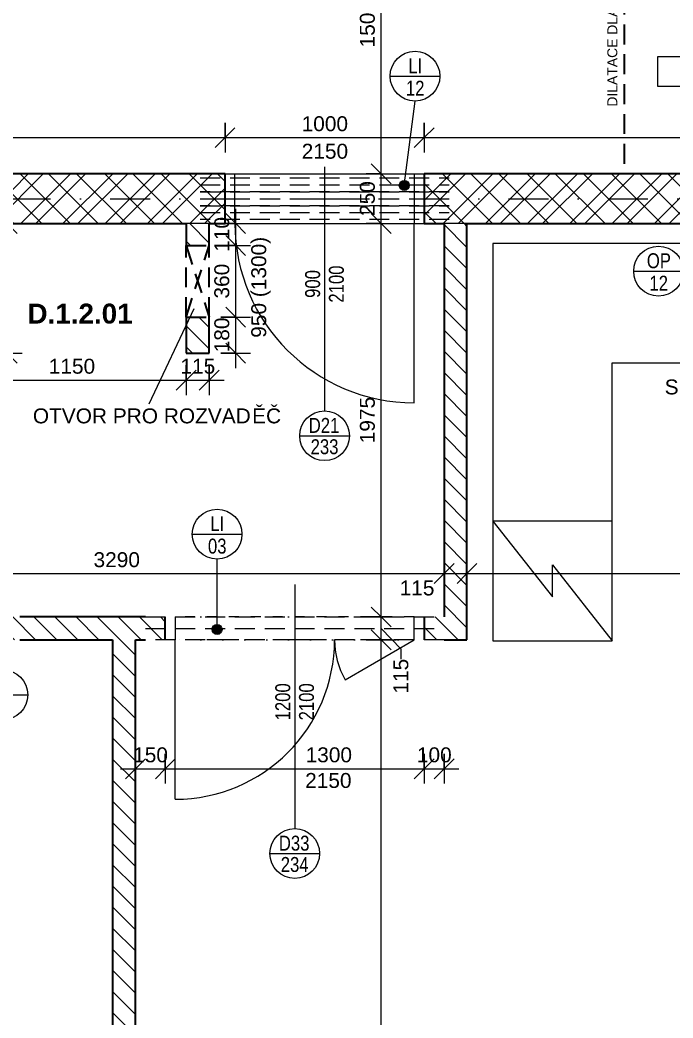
# Model space of a CAD drawing. Header units: millimetres. Extents: x -7705 to 38927, y -2985 to 72287.
# Drawn here: x 3443 to 6723, y 59916 to 64927 of the extents above; entities that cross this region are included whole.
import ezdxf

# ---------------------------------------------------------------- set-up
doc = ezdxf.new("R2010")
doc.units = ezdxf.units.MM
for name, pattern in [('HA_Dash_3mm-S1mm', [150, 100, -50]), ('HA_DashDot_10mm-S3mm', [500, 200, -150, 0, -150]), ('HA_DashDot_2_2mm-S0_6mm', [110, 50, -30, 0, -30])]:
    doc.linetypes.add(name, pattern=pattern)
for name, color, linetype, lineweight in [('A-____-____-DIMS', 9, 'Continuous', 5), ('A-____-____-DIMS-50', 9, 'Continuous', 5), ('A-____-____-IDEN', 9, 'Continuous', 9), ('A-____-NOTE-TEXT', 9, 'Continuous', 9), ('A-AREA-____-IDEN', 9, 'Continuous', 9), ('A-DETL-____-HDLN', 9, 'HA_Dash_3mm-S1mm', 25), ('A-DOOR-____-IDEN', 9, 'Continuous', 9), ('A-DOOR-____-MCUT', 9, 'HA_DashDot_2_2mm-S0_6mm', 9), ('A-DOOR-____-OTLN', 9, 'Continuous', 9), ('A-DOOR-FRAM-MCUT', 9, 'Continuous', 9), ('A-GENM-____-HDLN', 9, 'HA_Dash_3mm-S1mm', 9), ('A-GENM-____-IDEN', 9, 'Continuous', 9), ('A-GENM-____-MCUT', 9, 'Continuous', 25), ('A-GENM-____-OTLN', 9, 'Continuous', 9), ('A-WALL-____-MCUT', 9, 'Continuous', 25), ('A-WALL-____-PATT', 9, 'Continuous', 25), ('G-____-____-TEXT', 9, 'Continuous', 5), ('I-WALL-____-MCUT', 9, 'Continuous', 25), ('Q-CASE-____-OTLN', 9, 'Continuous', 9), ('Q-SPCQ-____-OTLN', 9, 'Continuous', 9), ('S-GRID-____-OTLN', 9, 'Continuous', 5)]:
    doc.layers.add(name, color=color, linetype=linetype, lineweight=lineweight)
doc.styles.add('Arial_1', font='arial.ttf', dxfattribs={"height": 75})
doc.styles.add('Arial_2', font='arial.ttf', dxfattribs={"width": 0.8, "height": 75})
doc.styles.add('Arial_3', font='arial.ttf', dxfattribs={"height": 50})
doc.styles.add('Arial_B', font='arialbd.ttf', dxfattribs={"height": 100})
doc.dimstyles.new('Inner_Dimensions', dxfattribs={"dimscale": 304.8, "dimtxt": 76.519455, "dimasz": 0.328084, "dimexe": 0.246063, "dimexo": 0.0625, "dimgap": 0.032808, "dimtad": 1, "dimdec": 0, "dimzin": 0, "dimdsep": 46, "dimtxsty": 'Arial_1', "dimblk1": 'OBLIQUE', "dimblk2": 'OBLIQUE', "dimsah": 1, "dimcen": 0.09, "dimdle": 0.246063, "dimazin": 0, "dimtfac": 1, "dimtdec": 4, "dimtix": 1, "dimtmove": 0, "dimatfit": 3, "dimfxl": 0.246063, "dimfxlon": 1, "dimtvp": 1, "dimtolj": 1, "dimtzin": 0, "dimlwd": 9, "dimlwe": 9, "dimarcsym": 2})
doc.dimstyles.new('Inner_Dimensions_1', dxfattribs={"dimscale": 304.8, "dimtxt": 76.519455, "dimasz": 0.328084, "dimexe": 0.246063, "dimexo": 0.0625, "dimgap": 0.032808, "dimtad": 1, "dimdec": 0, "dimzin": 0, "dimdsep": 46, "dimtxsty": 'Arial_1', "dimblk1": 'OBLIQUE', "dimblk2": 'OBLIQUE', "dimsah": 1, "dimcen": 0.09, "dimdle": 0.246063, "dimazin": 0, "dimtfac": 1, "dimtdec": 4, "dimtix": 1, "dimtmove": 2, "dimatfit": 3, "dimfxl": 0.246063, "dimfxlon": 1, "dimtvp": 1, "dimtolj": 1, "dimtzin": 0, "dimlwd": 9, "dimlwe": 9, "dimarcsym": 2})
doc.dimstyles.new('Inner_Dimensions_2', dxfattribs={"dimscale": 304.8, "dimtxt": 76.519455, "dimasz": 0.328084, "dimexe": 0.246063, "dimexo": 0.0625, "dimgap": 0.032808, "dimtad": 1, "dimdec": 0, "dimzin": 0, "dimdsep": 46, "dimtxsty": 'Arial_1', "dimblk1": 'OBLIQUE', "dimblk2": 'OBLIQUE', "dimsah": 1, "dimcen": 0.09, "dimdle": 0.246063, "dimazin": 0, "dimtfac": 1, "dimtdec": 4, "dimtix": 1, "dimtmove": 1, "dimatfit": 3, "dimfxl": 0.246063, "dimfxlon": 1, "dimtvp": 1, "dimtolj": 1, "dimtzin": 0, "dimlwd": 9, "dimlwe": 9, "dimarcsym": 2})
pattern_1 = [(135, (0, 0), (-53.03301, -53.03301), [])]

# ---------------------------------------------------------------- blocks, each defined once
blk = doc.blocks.new('HA_DR_Single_Swing_Solid - In_BJ_900x2100_Vstup-2000314-DPS_1NP-D')
at = {"layer": 'A-DOOR-____-MCUT'}
for p, q in [((-450, 125), (450, 125)), ((-450, -125), (450, -125))]:
    blk.add_line(p, q, dxfattribs=at)
at = {"layer": 'A-DOOR-____-OTLN'}
for p, q in [((-500, 125), (500, 125)), ((-500, -125), (500, -125))]:
    blk.add_line(p, q, dxfattribs=at)
at = {"layer": 'A-DOOR-____-OTLN', "lineweight": 5}
blk.add_line((450, -1025), (450, -125), dxfattribs=at)
blk.add_arc((450, -125), 900, 180, 270, dxfattribs=at)
at = {"layer": 'A-DOOR-FRAM-MCUT'}
for p, q in [((-450, -125), (-450, 125)), ((450, 125), (450, -125))]:
    blk.add_line(p, q, dxfattribs=at)
blk = doc.blocks.new('HA_DR_Double_Swing_Solid - In_BJ_1200x2100_800-1652965-DPS_1NP-D')
at = {"layer": 'A-DOOR-____-MCUT'}
for p, q in [((-600, 57.5), (600, 57.5)), ((-600, -57.5), (600, -57.5))]:
    blk.add_line(p, q, dxfattribs=at)
at = {"layer": 'A-DOOR-____-OTLN', "lineweight": 5}
for p, q in [((600, 857.5), (600, 57.5)), ((-253.6, 257.5), (-599.9, 57.5))]:
    blk.add_line(p, q, dxfattribs=at)
for centre, radius, start, end in [((600, 57.5), 800, 90, 180), ((-600, 57.5), 400, 360, 30)]:
    blk.add_arc(centre, radius, start, end, dxfattribs=at)
at = {"layer": 'A-DOOR-FRAM-MCUT'}
for p, q in [((-600, 57.5), (-600, -57.5)), ((600, -57.5), (600, 57.5))]:
    blk.add_line(p, q, dxfattribs=at)
blk = doc.blocks.new('Lednice_Mraznička_ADNS - Lednice 600x600x1800-1417147-DPS_1NP-D')
at = {"layer": 'Q-SPCQ-____-OTLN'}
for p, q in [((300, 300), (-300, 300)), ((-300, 300), (-300, -300)), ((300, 300), (-80, 0)), ((300, -300), (300, 300)), ((80, 0), (-300, -300)), ((-80, 0), (80, 0)), ((-300, -300), (300, -300))]:
    blk.add_line(p, q, dxfattribs=at)
blk = doc.blocks.new('Casework 13 - Casework 6-1460787-DPS_1NP-D')
at = {"layer": 'Q-CASE-____-OTLN'}
for p, q in [((5819, 66021.7), (5819, 64626.9)), ((6808.9, 66021.7), (5819, 66021.7)), ((7524, 65537.7), (7524, 66021.7)), ((7524, 65536), (7524, 65536.9)), ((6419, 64626.9), (6419, 65421.7)), ((6419, 65421.7), (7408.9, 65421.7)), ((7408.9, 65421), (7408.9, 64724.9)), ((8008.9, 64724.6), (8008.9, 65421)), ((8008.9, 64026.7), (8008.9, 64640.6)), ((7408.9, 64124.9), (7408.9, 64026.7)), ((5819, 64026.7), (6419, 64026.7)), ((7408.9, 64026.7), (8008.9, 64026.7))]:
    blk.add_line(p, q, dxfattribs=at)
blk = doc.blocks.new('TB_Porotherm KP7_1250mm - TB_Porotherm KP7_1250mm-1834965-DPS_1NP-D')
at = {"layer": 'A-GENM-____-HDLN'}
for p, q in [((-625, 35), (625, 35)), ((-625, 0), (625, 0)), ((625, -35), (-625, -35))]:
    blk.add_line(p, q, dxfattribs=at)
blk = doc.blocks.new('TB_Porotherm KP11_5_1500mm - TB_Porotherm KP11_5_1500mm-1841486-DPS_1NP-D')
at = {"layer": 'A-GENM-____-HDLN'}
for p, q in [((-750, 57.5), (750, 57.5)), ((-750, 0), (750, 0)), ((750, -57.5), (-750, -57.5))]:
    blk.add_line(p, q, dxfattribs=at)
blk = doc.blocks.new('HA_GM_Opening_Rectangle_WallBased - Default-1930727-DPS_1NP-D')
at = {"layer": 'A-GENM-____-MCUT', "linetype": 'HA_Dash_3mm-S1mm'}
for p, q in [((305, 57.5), (-55, -57.5)), ((-55, 57.5), (305, -57.5)), ((-55, 57.5), (-55, -57.5)), ((-55, 57.5), (305, 57.5)), ((305, 57.5), (305, -57.5)), ((-55, -57.5), (305, -57.5))]:
    blk.add_line(p, q, dxfattribs=at)
blk = doc.blocks.new('DIMBLOCK18-DPS_1NP-D')
at = {"layer": 'A-____-____-DIMS-50', "lineweight": 9}
for p, q in [((2283.2, 62222.7), (2283.2, 62072.7)), ((2283.2, 62147.7), (2283.2, 62222.7)), ((2283.2, 62147.7), (2333.2, 62197.7)), ((5573.2, 62222.7), (5573.2, 62072.7)), ((5573.2, 62147.7), (5573.2, 62222.7)), ((5573.2, 62147.7), (5623.2, 62197.7)), ((2283.2, 62147.7), (2233.2, 62097.7)), ((2283.2, 62147.7), (5573.2, 62147.7)), ((5573.2, 62147.7), (5523.2, 62097.7))]:
    blk.add_line(p, q, dxfattribs=at)
at = {"layer": 'A-____-____-DIMS-50', "color": 0, "lineweight": 9, "insert": (3812.8, 62255.1), "char_height": 75, "width": 276.883, "attachment_point": 1, "line_spacing_factor": 0.941778, "style": 'Arial_1'}
blk.add_mtext('3290', dxfattribs=at)
blk = doc.blocks.new('_Oblique')
at = {"color": 0, "linetype": 'ByBlock', "lineweight": -2}
blk.add_line((-0.5, -0.5), (0.5, 0.5), dxfattribs=at)
blk = doc.blocks.new('DIMBLOCK19-DPS_1NP-D')
at = {"layer": 'A-____-____-DIMS-50', "lineweight": 9}
for p, q in [((5573.2, 62222.7), (5573.2, 62072.7)), ((5573.2, 62147.7), (5573.2, 62222.7)), ((5573.2, 62147.7), (5623.2, 62197.7)), ((5688.2, 62222.7), (5688.2, 62072.7)), ((5688.2, 62147.7), (5688.2, 62222.7)), ((5688.2, 62147.7), (5738.2, 62197.7)), ((5573.2, 62147.7), (5523.2, 62097.7)), ((5573.2, 62147.7), (5688.2, 62147.7)), ((5688.2, 62147.7), (5638.2, 62097.7))]:
    blk.add_line(p, q, dxfattribs=at)
at = {"layer": 'A-____-____-DIMS-50', "color": 0, "lineweight": 9, "insert": (5350.1, 62113.1), "char_height": 75, "width": 207.662, "attachment_point": 1, "line_spacing_factor": 0.941778, "style": 'Arial_1'}
blk.add_mtext('115', dxfattribs=at)
blk = doc.blocks.new('DIMBLOCK20-DPS_1NP-D')
at = {"layer": 'A-____-____-DIMS-50', "lineweight": 9}
for p, q in [((5688.2, 62222.7), (5688.2, 62072.7)), ((5688.2, 62147.7), (5688.2, 62222.7)), ((5688.2, 62147.7), (5738.2, 62197.7)), ((8123.2, 62222.7), (8123.2, 62072.7)), ((8123.2, 62147.7), (8123.2, 62222.7)), ((8123.2, 62147.7), (8173.2, 62197.7)), ((5688.2, 62147.7), (5638.2, 62097.7)), ((5688.2, 62147.7), (8123.2, 62147.7)), ((8123.2, 62147.7), (8073.2, 62097.7))]:
    blk.add_line(p, q, dxfattribs=at)
at = {"layer": 'A-____-____-DIMS-50', "color": 0, "lineweight": 9, "insert": (6790.3, 62255.1), "char_height": 75, "width": 276.883, "attachment_point": 1, "line_spacing_factor": 0.941778, "style": 'Arial_1'}
blk.add_mtext('2435', dxfattribs=at)
blk = doc.blocks.new('DIMBLOCK48-DPS_1NP-D')
at = {"layer": 'A-____-____-DIMS-50', "lineweight": 9}
for p, q in [((5257.6, 61814.9), (5207.6, 61864.9)), ((5182.6, 61814.9), (5332.6, 61814.9)), ((5257.6, 61814.9), (5182.6, 61814.9)), ((5257.6, 57204.9), (5257.6, 61814.9)), ((5257.6, 61814.9), (5307.6, 61764.9)), ((5257.6, 57279.9), (5207.6, 57329.9)), ((5182.6, 57279.9), (5332.6, 57279.9)), ((5257.6, 57279.9), (5182.6, 57279.9)), ((5257.6, 57279.9), (5307.6, 57229.9))]:
    blk.add_line(p, q, dxfattribs=at)
at = {"layer": 'A-____-____-DIMS-50', "color": 0, "lineweight": 9, "insert": (5150.2, 59432), "char_height": 75, "width": 276.883, "attachment_point": 1, "rotation": 90, "line_spacing_factor": 0.941778, "style": 'Arial_1'}
blk.add_mtext('4535', dxfattribs=at)
blk = doc.blocks.new('DIMBLOCK49-DPS_1NP-D')
at = {"layer": 'A-____-____-DIMS-50', "lineweight": 9}
for p, q in [((5257.6, 61929.9), (5207.6, 61979.9)), ((5182.6, 61929.9), (5332.6, 61929.9)), ((5257.6, 61929.9), (5182.6, 61929.9)), ((5257.6, 61814.9), (5257.6, 61929.9)), ((5257.6, 61929.9), (5307.6, 61879.9)), ((5257.6, 61814.9), (5207.6, 61864.9)), ((5357, 61768), (5257.6, 61872.4)), ((5182.6, 61814.9), (5332.6, 61814.9)), ((5257.6, 61814.9), (5182.6, 61814.9)), ((5257.6, 61814.9), (5307.6, 61764.9)), ((5357, 61718), (5357, 61768))]:
    blk.add_line(p, q, dxfattribs=at)
at = {"layer": 'A-____-____-DIMS-50', "color": 0, "lineweight": 9, "insert": (5318.5, 61545), "char_height": 75, "width": 207.662, "attachment_point": 1, "rotation": 90, "line_spacing_factor": 0.941778, "style": 'Arial_1'}
blk.add_mtext('115', dxfattribs=at)
blk = doc.blocks.new('DIMBLOCK50-DPS_1NP-D')
at = {"layer": 'A-____-____-DIMS-50', "lineweight": 9}
for p, q in [((5257.6, 63904.9), (5207.6, 63954.9)), ((5182.6, 63904.9), (5332.6, 63904.9)), ((5257.6, 63904.9), (5182.6, 63904.9)), ((5257.6, 61929.9), (5257.6, 63904.9)), ((5257.6, 63904.9), (5307.6, 63854.9)), ((5257.6, 61929.9), (5207.6, 61979.9)), ((5182.6, 61929.9), (5332.6, 61929.9)), ((5257.6, 61929.9), (5182.6, 61929.9)), ((5257.6, 61929.9), (5307.6, 61879.9))]:
    blk.add_line(p, q, dxfattribs=at)
at = {"layer": 'A-____-____-DIMS-50', "color": 0, "lineweight": 9, "insert": (5150.2, 62802), "char_height": 75, "width": 276.883, "attachment_point": 1, "rotation": 90, "line_spacing_factor": 0.941778, "style": 'Arial_1'}
blk.add_mtext('1975', dxfattribs=at)
blk = doc.blocks.new('DIMBLOCK51-DPS_1NP-D')
at = {"layer": 'A-____-____-DIMS-50', "lineweight": 9}
for p, q in [((5257.6, 64154.9), (5207.6, 64204.9)), ((5182.6, 64154.9), (5332.6, 64154.9)), ((5257.6, 64154.9), (5182.6, 64154.9)), ((5257.6, 63904.9), (5257.6, 64154.9)), ((5257.6, 64154.9), (5307.6, 64104.9)), ((5257.6, 63904.9), (5207.6, 63954.9)), ((5182.6, 63904.9), (5332.6, 63904.9)), ((5257.6, 63904.9), (5182.6, 63904.9)), ((5257.6, 63904.9), (5307.6, 63854.9))]:
    blk.add_line(p, q, dxfattribs=at)
at = {"layer": 'A-____-____-DIMS-50', "color": 0, "lineweight": 9, "insert": (5150.2, 63943.4), "char_height": 75, "width": 207.662, "attachment_point": 1, "rotation": 90, "line_spacing_factor": 0.941778, "style": 'Arial_1'}
blk.add_mtext('250', dxfattribs=at)
blk = doc.blocks.new('DIMBLOCK52-DPS_1NP-D')
at = {"layer": 'A-____-____-DIMS-50', "lineweight": 9}
for p, q in [((5257.6, 65654.9), (5207.6, 65704.9)), ((5182.6, 65654.9), (5332.6, 65654.9)), ((5257.6, 65654.9), (5182.6, 65654.9)), ((5257.6, 64154.9), (5257.6, 65654.9)), ((5257.6, 65654.9), (5307.6, 65604.9)), ((5257.6, 64154.9), (5207.6, 64204.9)), ((5182.6, 64154.9), (5332.6, 64154.9)), ((5257.6, 64154.9), (5182.6, 64154.9)), ((5257.6, 64154.9), (5307.6, 64104.9))]:
    blk.add_line(p, q, dxfattribs=at)
at = {"layer": 'A-____-____-DIMS-50', "color": 0, "lineweight": 9, "insert": (5150.2, 64789.5), "char_height": 75, "width": 276.883, "attachment_point": 1, "rotation": 90, "line_spacing_factor": 0.941778, "style": 'Arial_1'}
blk.add_mtext('1500', dxfattribs=at)
blk = doc.blocks.new('HA_TAG_Door_TypeMark_wDimensions - Scale50_Right with Bouble-921060-DPS_1NP-D')
at = {"layer": 'A-DOOR-____-IDEN'}
for p, q in [((0, 5), (0, -19.5)), ((-2.5, -22), (2.5, -22))]:
    blk.add_line(p, q, dxfattribs=at)
blk.add_circle((0, -22), 2.5, dxfattribs=at)
blk = doc.blocks.new('DIMBLOCK180-DPS_1NP-D')
at = {"layer": 'A-____-____-DIMS-50', "lineweight": 9}
for p, q in [((1273.2, 64411.6), (1273.2, 64261.6)), ((1273.2, 64336.6), (1273.2, 64411.6)), ((4473.2, 64411.6), (4473.2, 64261.6)), ((4473.2, 64336.6), (4473.2, 64411.6)), ((1273.2, 64336.6), (1323.2, 64386.6)), ((4473.2, 64336.6), (4523.2, 64386.6)), ((1198.2, 64336.6), (4473.2, 64336.6)), ((1273.2, 64336.6), (1223.2, 64286.6)), ((4473.2, 64336.6), (4423.2, 64286.6))]:
    blk.add_line(p, q, dxfattribs=at)
at = {"layer": 'A-____-____-DIMS-50', "color": 0, "lineweight": 9, "insert": (2757.8, 64443.9), "char_height": 75, "width": 276.883, "attachment_point": 1, "line_spacing_factor": 0.941778, "style": 'Arial_1'}
blk.add_mtext('3200', dxfattribs=at)
blk = doc.blocks.new('DIMBLOCK181-DPS_1NP-D')
at = {"layer": 'A-____-____-DIMS-50', "lineweight": 9}
for p, q in [((4473.2, 64411.6), (4473.2, 64261.6)), ((4473.2, 64336.6), (4473.2, 64411.6)), ((5473.2, 64411.6), (5473.2, 64261.6)), ((5473.2, 64336.6), (5473.2, 64411.6)), ((4473.2, 64336.6), (4523.2, 64386.6)), ((5473.2, 64336.6), (5523.2, 64386.6)), ((4473.2, 64336.6), (4423.2, 64286.6)), ((4473.2, 64336.6), (5473.2, 64336.6)), ((5473.2, 64336.6), (5423.2, 64286.6))]:
    blk.add_line(p, q, dxfattribs=at)
at = {"layer": 'A-____-____-DIMS-50', "color": 0, "lineweight": 9, "insert": (4857.8, 64443.9), "char_height": 75, "width": 276.883, "attachment_point": 1, "line_spacing_factor": 0.941778, "style": 'Arial_1'}
blk.add_mtext('1000', dxfattribs=at)
blk = doc.blocks.new('DIMBLOCK182-DPS_1NP-D')
at = {"layer": 'A-____-____-DIMS-50', "lineweight": 9}
for p, q in [((5473.2, 64411.6), (5473.2, 64261.6)), ((5473.2, 64336.6), (5473.2, 64411.6)), ((11023.2, 64411.6), (11023.2, 64261.6)), ((11023.2, 64336.6), (11023.2, 64411.6)), ((5473.2, 64336.6), (5523.2, 64386.6)), ((11023.2, 64336.6), (11073.2, 64386.6)), ((5473.2, 64336.6), (5423.2, 64286.6)), ((5473.2, 64336.6), (11023.2, 64336.6)), ((11023.2, 64336.6), (10973.2, 64286.6))]:
    blk.add_line(p, q, dxfattribs=at)
at = {"layer": 'A-____-____-DIMS-50', "color": 0, "lineweight": 9, "insert": (8286.4, 64443.9), "char_height": 75, "width": 276.883, "attachment_point": 1, "line_spacing_factor": 0.941778, "style": 'Arial_1'}
blk.add_mtext('5550', dxfattribs=at)
blk = doc.blocks.new('DIMBLOCK199-DPS_1NP-D')
at = {"layer": 'A-____-____-DIMS-50', "lineweight": 9}
for p, q in [((3128.2, 63194.1), (3128.2, 63044.1)), ((3128.2, 63119.1), (3128.2, 63194.1)), ((4278.2, 63194.1), (4278.2, 63044.1)), ((4278.2, 63119.1), (4278.2, 63194.1)), ((3128.2, 63119.1), (3178.2, 63169.1)), ((4278.2, 63119.1), (4328.2, 63169.1)), ((3128.2, 63119.1), (3078.2, 63069.1)), ((3128.2, 63119.1), (4278.2, 63119.1)), ((4278.2, 63119.1), (4228.2, 63069.1))]:
    blk.add_line(p, q, dxfattribs=at)
at = {"layer": 'A-____-____-DIMS-50', "color": 0, "lineweight": 9, "insert": (3587.8, 63226.4), "char_height": 75, "width": 276.883, "attachment_point": 1, "line_spacing_factor": 0.941778, "style": 'Arial_1'}
blk.add_mtext('1150', dxfattribs=at)
blk = doc.blocks.new('DIMBLOCK200-DPS_1NP-D')
at = {"layer": 'A-____-____-DIMS-50', "lineweight": 9}
for p, q in [((4278.2, 63194.1), (4278.2, 63044.1)), ((4278.2, 63119.1), (4278.2, 63194.1)), ((4393.2, 63194.1), (4393.2, 63044.1)), ((4393.2, 63119.1), (4393.2, 63194.1)), ((4278.2, 63119.1), (4328.2, 63169.1)), ((4393.2, 63119.1), (4443.2, 63169.1)), ((4278.2, 63119.1), (4228.2, 63069.1)), ((4278.2, 63119.1), (4468.2, 63119.1)), ((4393.2, 63119.1), (4343.2, 63069.1))]:
    blk.add_line(p, q, dxfattribs=at)
at = {"layer": 'A-____-____-DIMS-50', "color": 0, "lineweight": 9, "insert": (4249.2, 63226.4), "char_height": 75, "width": 207.662, "attachment_point": 1, "line_spacing_factor": 0.941778, "style": 'Arial_1'}
blk.add_mtext('115', dxfattribs=at)
blk = doc.blocks.new('DIMBLOCK205-DPS_1NP-D')
at = {"layer": 'A-____-____-DIMS-50', "lineweight": 9}
for p, q in [((3379.2, 63904.9), (3329.2, 63954.9)), ((3379.2, 63179.9), (3379.2, 63979.9)), ((3304.2, 63904.9), (3454.2, 63904.9)), ((3379.2, 63904.9), (3304.2, 63904.9)), ((3379.2, 63904.9), (3429.2, 63854.9)), ((3379.2, 63254.9), (3329.2, 63304.9)), ((3304.2, 63254.9), (3454.2, 63254.9)), ((3379.2, 63254.9), (3304.2, 63254.9)), ((3379.2, 63254.9), (3429.2, 63204.9))]:
    blk.add_line(p, q, dxfattribs=at)
at = {"layer": 'A-____-____-DIMS-50', "color": 0, "lineweight": 9, "insert": (3271.8, 63493.4), "char_height": 75, "width": 207.662, "attachment_point": 1, "rotation": 90, "line_spacing_factor": 0.941778, "style": 'Arial_1'}
blk.add_mtext('650', dxfattribs=at)
blk = doc.blocks.new('HA_TAG_GM_Products - Generic-588599-DPS_1NP-D')
at = {"layer": 'A-GENM-____-IDEN'}
blk.add_line((-2.5, 0), (2.5, 0), dxfattribs=at)
blk.add_circle((0, 0), 2.5, dxfattribs=at)
blk = doc.blocks.new('DIMBLOCK211-DPS_1NP-D')
at = {"layer": 'A-____-____-DIMS-50', "lineweight": 9}
for p, q in [((4023.2, 61243), (4023.2, 61093)), ((4023.2, 61168), (4023.2, 61243)), ((4173.2, 61243), (4173.2, 61093)), ((4173.2, 61168), (4173.2, 61243)), ((4023.2, 61168), (4073.2, 61218)), ((4173.2, 61168), (4223.2, 61218)), ((3948.2, 61168), (4173.2, 61168)), ((4023.2, 61168), (3973.2, 61118)), ((4173.2, 61168), (4123.2, 61118))]:
    blk.add_line(p, q, dxfattribs=at)
at = {"layer": 'A-____-____-DIMS-50', "color": 0, "lineweight": 9, "insert": (4011.7, 61275.3), "char_height": 75, "width": 207.662, "attachment_point": 1, "line_spacing_factor": 0.941778, "style": 'Arial_1'}
blk.add_mtext('150', dxfattribs=at)
blk = doc.blocks.new('DIMBLOCK212-DPS_1NP-D')
at = {"layer": 'A-____-____-DIMS-50', "lineweight": 9}
for p, q in [((4173.2, 61243), (4173.2, 61093)), ((4173.2, 61168), (4173.2, 61243)), ((5473.2, 61243), (5473.2, 61093)), ((5473.2, 61168), (5473.2, 61243)), ((4173.2, 61168), (4223.2, 61218)), ((5473.2, 61168), (5523.2, 61218)), ((4173.2, 61168), (4123.2, 61118)), ((4173.2, 61168), (5473.2, 61168)), ((5473.2, 61168), (5423.2, 61118))]:
    blk.add_line(p, q, dxfattribs=at)
at = {"layer": 'A-____-____-DIMS-50', "color": 0, "lineweight": 9, "insert": (4877.8, 61275.3), "char_height": 75, "width": 276.883, "attachment_point": 1, "line_spacing_factor": 0.941778, "style": 'Arial_1'}
blk.add_mtext('1300', dxfattribs=at)
blk = doc.blocks.new('DIMBLOCK213-DPS_1NP-D')
at = {"layer": 'A-____-____-DIMS-50', "lineweight": 9}
for p, q in [((5473.2, 61243), (5473.2, 61093)), ((5473.2, 61168), (5473.2, 61243)), ((5573.2, 61243), (5573.2, 61093)), ((5573.2, 61168), (5573.2, 61243)), ((5473.2, 61168), (5523.2, 61218)), ((5573.2, 61168), (5623.2, 61218)), ((5473.2, 61168), (5423.2, 61118)), ((5473.2, 61168), (5648.2, 61168)), ((5573.2, 61168), (5523.2, 61118))]:
    blk.add_line(p, q, dxfattribs=at)
at = {"layer": 'A-____-____-DIMS-50', "color": 0, "lineweight": 9, "insert": (5436.7, 61275.3), "char_height": 75, "width": 207.662, "attachment_point": 1, "line_spacing_factor": 0.941778, "style": 'Arial_1'}
blk.add_mtext('100', dxfattribs=at)
blk = doc.blocks.new('HA_SYMB_Floorplan_ProjectElevation - Generic-765109-DPS_1NP-D')
at = {"layer": 'A-____-NOTE-TEXT'}
for p, q in [((-13.5, -1.5), (-13.5, 1.5)), ((-13.5, 1.5), (13.5, 1.5)), ((13.5, 1.5), (13.5, -1.5)), ((13.5, -1.5), (-13.5, -1.5))]:
    blk.add_line(p, q, dxfattribs=at)
blk = doc.blocks.new('DIMBLOCK225-DPS_1NP-D')
at = {"layer": 'A-____-____-DIMS-50', "lineweight": 9}
for p, q in [((4526.6, 63435.2), (4476.6, 63485.2)), ((4451.6, 63435.2), (4601.6, 63435.2)), ((4526.6, 63435.2), (4451.6, 63435.2)), ((4526.6, 63179.9), (4526.6, 63435.2)), ((4526.6, 63435.2), (4576.6, 63385.2)), ((4526.6, 63254.9), (4476.6, 63304.9)), ((4451.6, 63254.9), (4601.6, 63254.9)), ((4526.6, 63254.9), (4451.6, 63254.9)), ((4526.6, 63254.9), (4576.6, 63204.9))]:
    blk.add_line(p, q, dxfattribs=at)
at = {"layer": 'A-____-____-DIMS-50', "color": 0, "lineweight": 9, "insert": (4419.3, 63258.5), "char_height": 75, "width": 207.662, "attachment_point": 1, "rotation": 90, "line_spacing_factor": 0.941778, "style": 'Arial_1'}
blk.add_mtext('180', dxfattribs=at)
blk = doc.blocks.new('DIMBLOCK226-DPS_1NP-D')
at = {"layer": 'A-____-____-DIMS-50', "lineweight": 9}
for p, q in [((4526.6, 63795.2), (4476.6, 63845.2)), ((4451.6, 63795.2), (4601.6, 63795.2)), ((4526.6, 63795.2), (4451.6, 63795.2)), ((4526.6, 63435.2), (4526.6, 63795.2)), ((4526.6, 63795.2), (4576.6, 63745.2)), ((4526.6, 63435.2), (4476.6, 63485.2)), ((4451.6, 63435.2), (4601.6, 63435.2)), ((4526.6, 63435.2), (4451.6, 63435.2)), ((4526.6, 63435.2), (4576.6, 63385.2))]:
    blk.add_line(p, q, dxfattribs=at)
at = {"layer": 'A-____-____-DIMS-50', "color": 0, "lineweight": 9, "insert": (4419.3, 63528.6), "char_height": 75, "width": 207.662, "attachment_point": 1, "rotation": 90, "line_spacing_factor": 0.941778, "style": 'Arial_1'}
blk.add_mtext('360', dxfattribs=at)
blk = doc.blocks.new('DIMBLOCK227-DPS_1NP-D')
at = {"layer": 'A-____-____-DIMS-50', "lineweight": 9}
for p, q in [((4526.6, 63904.9), (4476.6, 63954.9)), ((4526.6, 63795.2), (4526.6, 63979.9)), ((4451.6, 63904.9), (4601.6, 63904.9)), ((4526.6, 63904.9), (4451.6, 63904.9)), ((4526.6, 63904.9), (4576.6, 63854.9)), ((4526.6, 63795.2), (4476.6, 63845.2)), ((4451.6, 63795.2), (4601.6, 63795.2)), ((4526.6, 63795.2), (4451.6, 63795.2)), ((4526.6, 63795.2), (4576.6, 63745.2))]:
    blk.add_line(p, q, dxfattribs=at)
at = {"layer": 'A-____-____-DIMS-50', "color": 0, "lineweight": 9, "insert": (4419.3, 63763.5), "char_height": 75, "width": 207.662, "attachment_point": 1, "rotation": 90, "line_spacing_factor": 0.941778, "style": 'Arial_1'}
blk.add_mtext('110', dxfattribs=at)

msp = doc.modelspace()

# ---------------------------------------------------------------- hatches: boundary and pattern name
at = {"layer": 'A-GENM-____-IDEN'}
h = msp.add_hatch(color=256, dxfattribs=at)
edge = h.paths.add_edge_path()
edge.add_arc((5373.4, 64096.4), 25, 0, 360)
h = msp.add_hatch(color=256, dxfattribs=at)
edge = h.paths.add_edge_path()
edge.add_arc((4433.2, 61867.3), 25, 0, 360)
at = {"layer": 'A-WALL-____-PATT', "lineweight": 5}
h = msp.add_hatch(dxfattribs=at)
h.set_pattern_fill('FP_2', color=256, style=0, pattern_type=2)
h.set_pattern_definition([(45, (0, 0), (-106.06602, 106.06602), []), (45, (75, 0), (-106.06602, 106.06602), []), (315, (0, 0), (70.71068, 70.71068), [])])
h.paths.add_polyline_path([(2283.2, 63904.9), (4473.2, 63904.9), (4473.2, 64154.9), (273.2, 64154.9), (273.2, 63904.9), (2168.2, 63904.9)])
h.paths.add_polyline_path([(5473.2, 63904.9), (11023.2, 63904.9), (11023.2, 64154.9), (5473.2, 64154.9)])
h.paths.add_polyline_path([(13368.2, 63904.9), (16473.2, 63904.9), (16473.2, 64154.9), (12023.2, 64154.9), (12023.2, 63904.9), (13154, 63904.9)])
h = msp.add_hatch(dxfattribs=at)
h.set_pattern_fill('FP_3', color=256, style=0, pattern_type=2)
h.set_pattern_definition(pattern_1)
h.paths.add_polyline_path([(4393.2, 63254.9), (4393.2, 63435.2), (4278.2, 63435.2), (4278.2, 63254.9)])
h.paths.add_polyline_path([(4393.2, 63795.2), (4393.2, 63904.9), (4278.2, 63904.9), (4278.2, 63795.2)])
h = msp.add_hatch(dxfattribs=at)
h.set_pattern_fill('FP_3', color=256, style=0, pattern_type=2)
h.set_pattern_definition(pattern_1)
h.paths.add_polyline_path([(5688.2, 61814.9), (5688.2, 63904.9), (5573.2, 63904.9), (5573.2, 61814.9)])
h = msp.add_hatch(dxfattribs=at)
h.set_pattern_fill('FP_3', color=256, style=0, pattern_type=2)
h.set_pattern_definition(pattern_1)
h.paths.add_polyline_path([(3268.2, 61814.9), (4173.2, 61814.9), (4173.2, 61929.9), (3268.2, 61929.9)])
h.paths.add_polyline_path([(2368.2, 61814.9), (2368.2, 61929.9), (2283.2, 61929.9), (2283.2, 61814.9)])
h.paths.add_polyline_path([(5573.2, 61814.9), (5573.2, 61929.9), (5473.2, 61929.9), (5473.2, 61814.9)])
h = msp.add_hatch(dxfattribs=at)
h.set_pattern_fill('FP_3', color=256, style=0, pattern_type=2)
h.set_pattern_definition(pattern_1)
h.paths.add_polyline_path([(4023.2, 57279.9), (4023.2, 61814.9), (3908.2, 61814.9), (3908.2, 57279.9)])

# ---------------------------------------------------------------- linework, layer by layer
at = {"layer": 'A-____-____-IDEN'}
msp.add_line((4316.6, 63476.6), (4089.9, 62998), dxfattribs=at)
at = {"layer": 'A-DETL-____-HDLN'}
msp.add_line((6478.2, 65654.9), (6478.2, 64154.9), dxfattribs=at)
at = {"layer": 'A-GENM-____-IDEN'}
for p, q in [((5373.4, 64096.4), (5427.3, 64519.9)), ((4433.2, 61867.3), (4433.2, 62220.8))]:
    msp.add_line(p, q, dxfattribs=at)
for centre in [(5373.4, 64096.4), (4433.2, 61867.3)]:
    msp.add_circle(centre, 25, dxfattribs=at)
at = {"layer": 'A-WALL-____-MCUT', "lineweight": 9}
for p, q in [((4393.2, 63904.9), (4278.2, 63904.9)), ((5688.2, 63904.9), (5573.2, 63904.9))]:
    msp.add_line(p, q, dxfattribs=at)
at = {"layer": 'I-WALL-____-MCUT'}
for p, q in [((4473.2, 64154.9), (1273.2, 64154.9)), ((4473.2, 63904.9), (4473.2, 64154.9)), ((11023.2, 64154.9), (5473.2, 64154.9)), ((5473.2, 64154.9), (5473.2, 63904.9)), ((3128.2, 63904.9), (4278.2, 63904.9)), ((4278.2, 63904.9), (4278.2, 63795.2)), ((4393.2, 63904.9), (4473.2, 63904.9)), ((4393.2, 63795.2), (4393.2, 63904.9)), ((5473.2, 63904.9), (5573.2, 63904.9)), ((5573.2, 63904.9), (5573.2, 61929.9)), ((5688.2, 63904.9), (7408, 63904.9)), ((5688.2, 61814.9), (5688.2, 63904.9)), ((4278.2, 63435.1), (4278.2, 63254.9)), ((4393.2, 63254.9), (4393.2, 63435.1)), ((4278.2, 63254.9), (4393.2, 63254.9)), ((4073.2, 61929.9), (3443.3, 61929.9)), ((4173.2, 61814.9), (4173.2, 61929.9)), ((5473.2, 61929.9), (5473.2, 61814.9)), ((3443.3, 61814.9), (3908.2, 61814.9)), ((3908.2, 61814.9), (3908.2, 57279.9)), ((4023.2, 61814.9), (4073.2, 61814.9)), ((4023.2, 57279.9), (4023.2, 61814.9)), ((5573.2, 61814.9), (5688.2, 61814.9))]:
    msp.add_line(p, q, dxfattribs=at)
at = {"layer": 'S-GRID-____-OTLN', "linetype": 'HA_DashDot_10mm-S3mm', "lineweight": 9}
msp.add_line((-6105.2, 64029.9), (22085.9, 64029.9), dxfattribs=at)

# ---------------------------------------------------------------- block references
at = {"layer": 'A-____-NOTE-TEXT', "xscale": 50, "yscale": 50, "zscale": 50}
msp.add_blockref('HA_SYMB_Floorplan_ProjectElevation - Generic-765109-DPS_1NP-D', (7321.4, 64668.6), dxfattribs=at)
at = {"layer": 'A-DOOR-____-IDEN', "xscale": 49.99999999999998, "yscale": 49.99999999999998, "zscale": 49.99999999999998}
for p in [(4973.2, 63939.9), (4823.2, 61842.4)]:
    msp.add_blockref('HA_TAG_Door_TypeMark_wDimensions - Scale50_Right with Bouble-921060-DPS_1NP-D', p, dxfattribs=at)
at = {"layer": 'A-DOOR-____-OTLN'}
msp.add_blockref('HA_DR_Single_Swing_Solid - In_BJ_900x2100_Vstup-2000314-DPS_1NP-D', (4973.2, 64029.9), dxfattribs=at)
at = {"layer": 'A-DOOR-____-OTLN', "rotation": 180}
msp.add_blockref('HA_DR_Double_Swing_Solid - In_BJ_1200x2100_800-1652965-DPS_1NP-D', (4823.2, 61872.4), dxfattribs=at)
at = {"layer": 'A-GENM-____-IDEN', "xscale": 49.99999999999998, "yscale": 49.99999999999998, "zscale": 49.99999999999998}
for p in [(5427.3, 64644.9), (6650.5, 63665.9), (4433.2, 62345.8), (3357.8, 61538.8)]:
    msp.add_blockref('HA_TAG_GM_Products - Generic-588599-DPS_1NP-D', p, dxfattribs=at)
at = {"layer": 'A-GENM-____-OTLN'}
for name, p in [('TB_Porotherm KP7_1250mm - TB_Porotherm KP7_1250mm-1834965-DPS_1NP-D', (4973.2, 64099.9)), ('TB_Porotherm KP7_1250mm - TB_Porotherm KP7_1250mm-1834965-DPS_1NP-D', (4973.2, 64029.9)), ('TB_Porotherm KP7_1250mm - TB_Porotherm KP7_1250mm-1834965-DPS_1NP-D', (4973.2, 63959.9)), ('TB_Porotherm KP11_5_1500mm - TB_Porotherm KP11_5_1500mm-1841486-DPS_1NP-D', (4823.2, 61872.4))]:
    msp.add_blockref(name, p, dxfattribs=at)
at = {"layer": 'A-GENM-____-OTLN', "rotation": 89.99999999999991}
msp.add_blockref('HA_GM_Opening_Rectangle_WallBased - Default-1930727-DPS_1NP-D', (4335.7, 63490.2), dxfattribs=at)
at = {"layer": 'Q-CASE-____-OTLN'}
msp.add_blockref('Casework 13 - Casework 6-1460787-DPS_1NP-D', (-0.8, -2216), dxfattribs=at)
at = {"layer": 'Q-SPCQ-____-OTLN', "rotation": 89.99999999999997}
msp.add_blockref('Lednice_Mraznička_ADNS - Lednice 600x600x1800-1417147-DPS_1NP-D', (6118.2, 62110.9), dxfattribs=at)

# ---------------------------------------------------------------- texts
at = {"layer": 'A-____-____-IDEN', "lineweight": 5, "char_height": 75, "attachment_point": 1, "style": 'Arial_1'}
for s, insert, width in [('ĚČ', (4609.3, 62977.1), 176.371), ('OTVOR PRO ROZVAD', (3508, 62977.1), 1334.81)]:
    msp.add_mtext(s, dxfattribs=dict(at, insert=insert, width=width))
at = {"layer": 'A-AREA-____-IDEN', "lineweight": 5, "insert": (3481, 63503.1), "char_height": 100, "width": 653.375, "attachment_point": 1, "style": 'Arial_B'}
msp.add_mtext('D.1.2.01', dxfattribs=at)
at = {"layer": 'A-DOOR-____-IDEN', "lineweight": 5, "char_height": 75, "attachment_point": 1}
for s, insert, width, style in [('2150', (4858.2, 64305.8), 288.607, 'Arial_1'), ('D21', (4893.4, 62929.3), 189.198, 'Arial_2'), ('233', (4903, 62822.2), 173.164, 'Arial_2'), ('2150', (4875.4, 61146.5), 288.607, 'Arial_1'), ('D33', (4743.4, 60831.8), 189.198, 'Arial_2'), ('234', (4753, 60724.7), 173.164, 'Arial_2')]:
    msp.add_mtext(s, dxfattribs=dict(at, insert=insert, width=width, style=style))
at = {"layer": 'A-DOOR-____-IDEN', "lineweight": 5, "char_height": 75, "attachment_point": 1, "rotation": 90, "style": 'Arial_2'}
for s, insert, width in [('900', (4875.6, 63532), 173.164), ('2100', (4994.7, 63508.1), 230.886), ('1200', (4725.6, 61410.6), 230.886), ('2100', (4844.7, 61410.6), 230.886)]:
    msp.add_mtext(s, dxfattribs=dict(at, insert=insert, width=width))
at = {"layer": 'A-GENM-____-IDEN', "lineweight": 5, "char_height": 75, "attachment_point": 1, "style": 'Arial_2'}
for s, insert, width in [('LI', (5393.5, 64735), 86.582), ('12', (5381.5, 64622.3), 115.443), ('OP', (6591.5, 63756), 147.51), ('12', (6604.7, 63643.3), 115.443), ('LI', (4399.4, 62435.9), 86.582), ('03', (4387.4, 62323.2), 115.443)]:
    msp.add_mtext(s, dxfattribs=dict(at, insert=insert, width=width))
at = {"layer": 'A-GENM-____-IDEN', "lineweight": 5, "insert": (4604.9, 63331.7), "char_height": 75, "width": 629.325, "attachment_point": 1, "rotation": 90, "style": 'Arial_1'}
msp.add_mtext('950 (1300)', dxfattribs=at)
at = {"layer": 'G-____-____-TEXT', "color": 7, "lineweight": 9, "insert": (6393.2, 64492.3), "char_height": 50, "width": 749.578, "attachment_point": 1, "rotation": 90, "style": 'Arial_3'}
msp.add_mtext('DILATACE DLAŽBY', dxfattribs=at)
at = {"layer": 'G-____-____-TEXT', "color": 7, "lineweight": 9, "insert": (6681.1, 63122.3), "char_height": 75, "width": 685.443, "attachment_point": 1, "style": 'Arial_1'}
msp.add_mtext('S.H.= 1,1 m', dxfattribs=at)

# ---------------------------------------------------------------- dimensions: what is measured, and where the dimension line sits
at = {"layer": 'A-____-____-DIMS', "lineweight": 9}
for base, p1, p2, override, picture, middle in [((5257.6, 65654.9), (5182.6, 64154.9), (5182.6, 65654.9), {"dimpost": '<>', "dimfxl": 1499.999999}, 'DIMBLOCK52-DPS_1NP-D', (5209.3, 64904.9)), ((5257.6, 64154.9), (5182.6, 63904.9), (5182.6, 64154.9), {"dimpost": '<>', "dimfxl": 250}, 'DIMBLOCK51-DPS_1NP-D', (5209.3, 64029.9)), ((3379.2, 63904.9), (3304.2, 63254.9), (3304.2, 63904.9), {"dimpost": '<>', "dimfxl": 650}, 'DIMBLOCK205-DPS_1NP-D', (3330.9, 63579.9)), ((4526.6, 63904.9), (4451.6, 63795.2), (4451.6, 63904.9), {"dimpost": '<>', "dimfxl": 109.729718}, 'DIMBLOCK227-DPS_1NP-D', (4478.4, 63850)), ((5257.6, 63904.9), (5182.6, 61929.9), (5182.6, 63904.9), {"dimpost": '<>', "dimfxl": 1975}, 'DIMBLOCK50-DPS_1NP-D', (5209.3, 62917.4)), ((4526.6, 63795.2), (4451.6, 63435.2), (4451.6, 63795.2), {"dimpost": '<>', "dimfxl": 360}, 'DIMBLOCK226-DPS_1NP-D', (4478.3, 63615.2)), ((4526.6, 63435.2), (4451.6, 63254.9), (4451.6, 63435.2), {"dimpost": '<>', "dimfxl": 180.270282}, 'DIMBLOCK225-DPS_1NP-D', (4478.4, 63345)), ((5257.6, 61814.9), (5182.6, 57279.9), (5182.6, 61814.9), {"dimpost": '<>', "dimfxl": 4534.999999}, 'DIMBLOCK48-DPS_1NP-D', (5209.3, 59547.4))]:
    dim = msp.add_linear_dim(base=base, p1=p1, p2=p2, angle=90, dimstyle='Inner_Dimensions', override=override, dxfattribs=at)
    dim.commit()
    dim.dimension.update_dxf_attribs({"geometry": picture, "text_midpoint": middle})
for base, p1, p2, override, picture, middle in [((4473.2, 64336.6), (1273.2, 64411.6), (4473.2, 64411.6), {"dimpost": '<>', "dimfxl": 3200}, 'DIMBLOCK180-DPS_1NP-D', (2873.2, 64384.9)), ((5473.2, 64336.6), (4473.2, 64411.6), (5473.2, 64411.6), {"dimpost": '<>', "dimfxl": 1000}, 'DIMBLOCK181-DPS_1NP-D', (4973.2, 64384.9)), ((4278.2, 63119.1), (3128.2, 63194.1), (4278.2, 63194.1), {"dimpost": '<>', "dimfxl": 1150}, 'DIMBLOCK199-DPS_1NP-D', (3703.2, 63167.3)), ((4393.2, 63119.1), (4278.2, 63194.1), (4393.2, 63194.1), {"dimpost": '<>', "dimfxl": 115}, 'DIMBLOCK200-DPS_1NP-D', (4335.7, 63167.3)), ((5573.2, 62147.7), (2283.2, 62222.7), (5573.2, 62222.7), {"dimpost": '<>', "dimfxl": 3290}, 'DIMBLOCK18-DPS_1NP-D', (3928.2, 62196)), ((8123.2, 62147.7), (5688.2, 62222.7), (8123.2, 62222.7), {"dimpost": '<>', "dimfxl": 2435}, 'DIMBLOCK20-DPS_1NP-D', (6905.7, 62196)), ((4173.2, 61168), (4023.2, 61243), (4173.2, 61243), {"dimpost": '<>', "dimfxl": 150}, 'DIMBLOCK211-DPS_1NP-D', (4098.2, 61216.2)), ((5573.2, 61168), (5473.2, 61243), (5573.2, 61243), {"dimpost": '<>', "dimfxl": 100}, 'DIMBLOCK213-DPS_1NP-D', (5523.2, 61216.2))]:
    dim = msp.add_linear_dim(base=base, p1=p1, p2=p2, dimstyle='Inner_Dimensions', override=override, dxfattribs=at)
    dim.commit()
    dim.dimension.update_dxf_attribs({"geometry": picture, "text_midpoint": middle})
for base, p1, p2, override, picture, middle in [((11023.2, 64336.6), (5473.2, 64411.6), (11023.2, 64411.6), {"dimpost": '<>', "dimfxl": 5550}, 'DIMBLOCK182-DPS_1NP-D', (8424.8, 64393.9)), ((5688.2, 62147.7), (5573.2, 62222.7), (5688.2, 62222.7), {"dimpost": '<>', "dimfxl": 115}, 'DIMBLOCK19-DPS_1NP-D', (5453.9, 62063.1)), ((5473.2, 61168), (4173.2, 61243), (5473.2, 61243), {"dimpost": '<>', "dimfxl": 1300}, 'DIMBLOCK212-DPS_1NP-D', (5016.2, 61225.3))]:
    dim = msp.add_linear_dim(base=base, p1=p1, p2=p2, dimstyle='Inner_Dimensions_1', override=override, dxfattribs=at)
    dim.commit()
    dim.dimension.update_dxf_attribs({"geometry": picture, "text_midpoint": middle, "dimtype": 160})
dim = msp.add_linear_dim(base=(5257.6, 61929.9), p1=(5182.6, 61814.9), p2=(5182.6, 61929.9), angle=90, dimstyle='Inner_Dimensions_2', override={"dimpost": '<>', "dimfxl": 115}, dxfattribs=at)
dim.commit()
dim.dimension.update_dxf_attribs({"geometry": 'DIMBLOCK49-DPS_1NP-D', "text_midpoint": (5368.5, 61648.8), "dimtype": 160, "text_rotation": 90})

doc.saveas('drawing.dxf')
